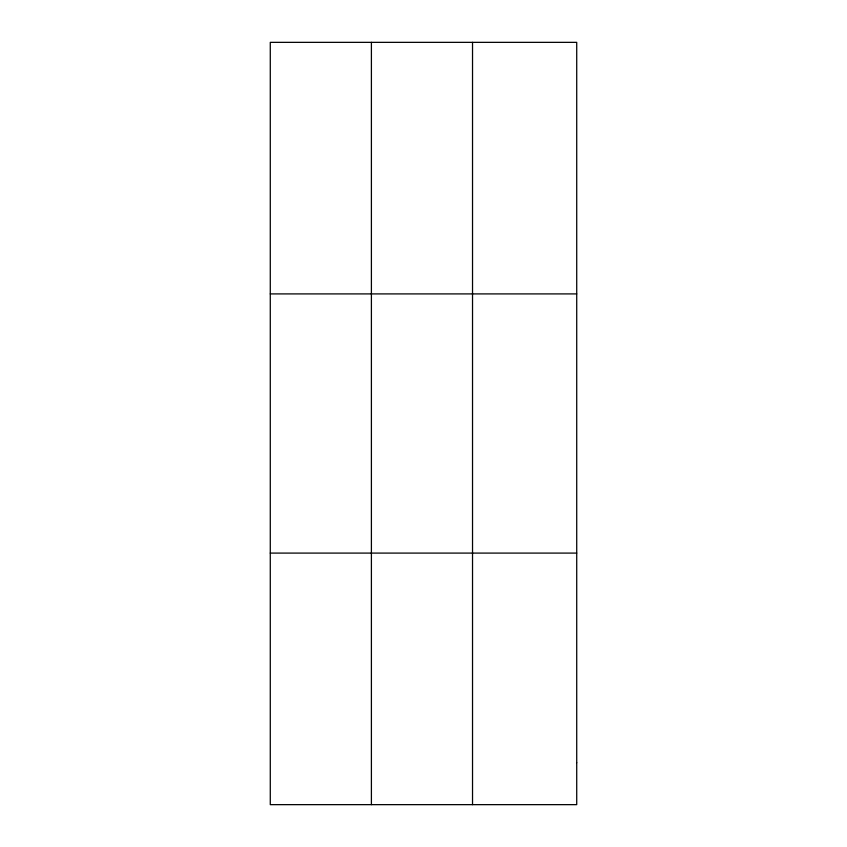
<?xml version="1.0" encoding="UTF-8"?>
<svg xmlns="http://www.w3.org/2000/svg" width="847" height="847" viewBox="0 0 847 847"><rect width="100%" height="100%" fill="white"/><g stroke="black" fill="none" stroke-linecap="round" stroke-linejoin="round"><path stroke-width="1.27" d="M371.399 804.65L371.399 42.35M472.531 804.65L472.531 42.35M270.278 293.909L576.722 293.909M270.278 553.091L576.722 553.091M576.722 762.724L576.722 804.65L270.278 804.65L270.278 42.35L576.722 42.35L576.722 762.724"/></g></svg>
